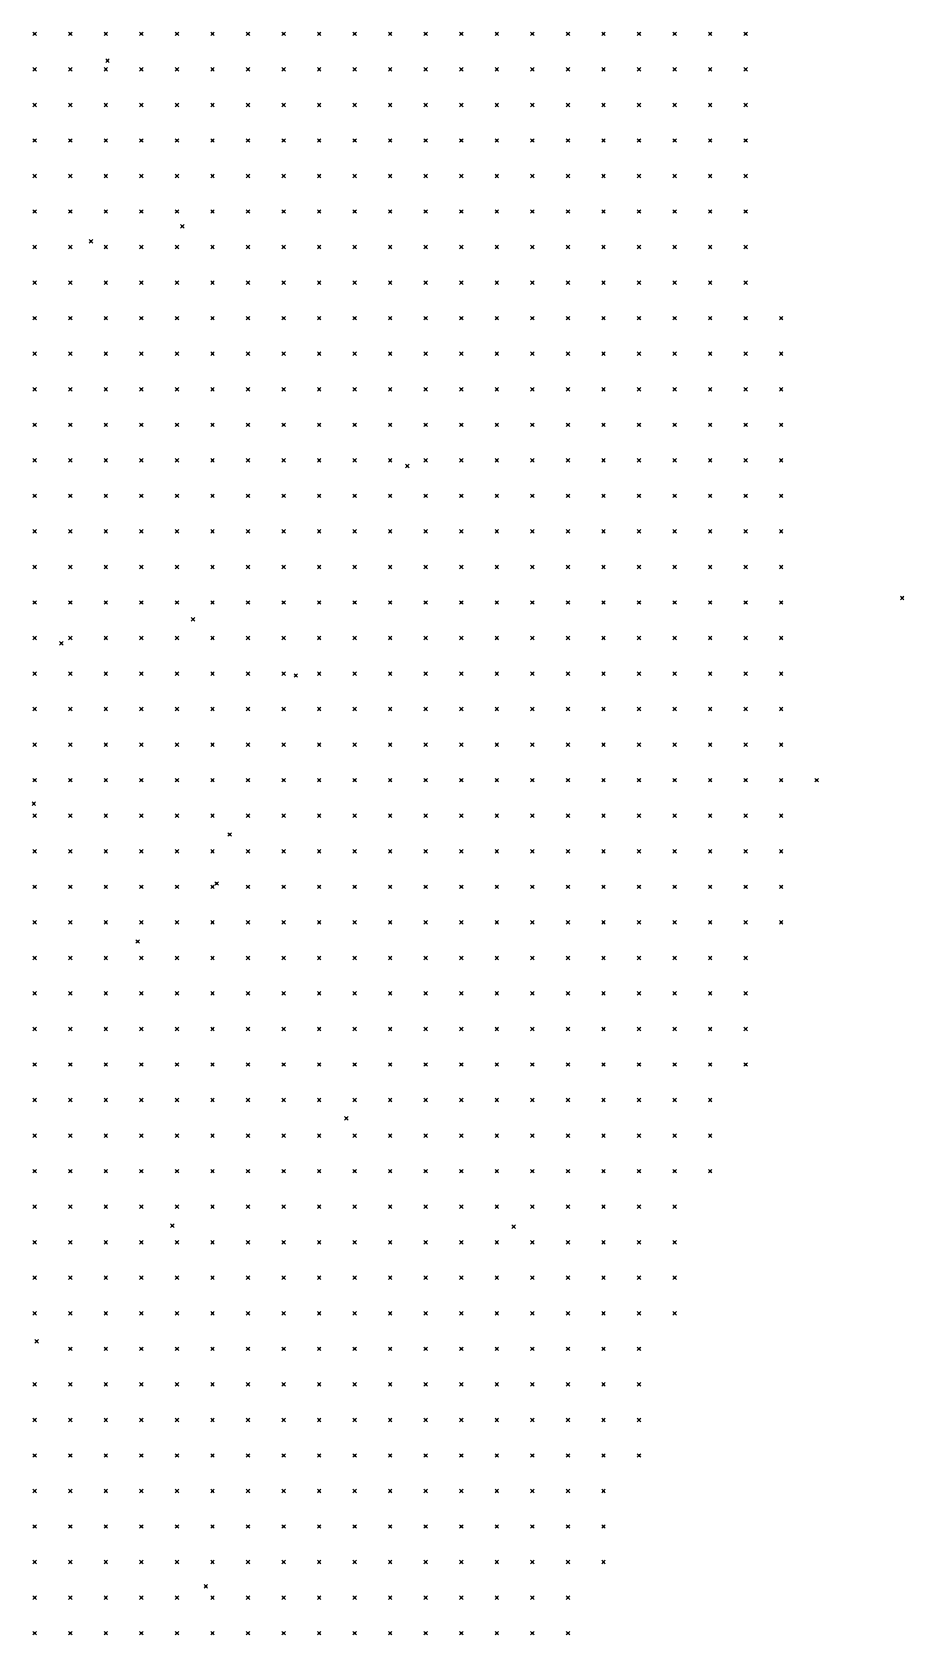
# Model space of a CAD drawing. Header units: metres. Extents: x 441556 to 446409, y 432338 to 461058.
# Drawn here: x 442421.7 to 442495.2, y 451125.2 to 451260.5 of the extents above; entities that cross this region are included whole.
import ezdxf

# ---------------------------------------------------------------- set-up
doc = ezdxf.new("R2010")
doc.units = ezdxf.units.M
doc.header["$MEASUREMENT"] = 0
doc.header["$PDMODE"] = 35
doc.header["$PDSIZE"] = 0.15
doc.layers.add('DTM-NOK-RevN_LIDAR_co_lidar', color=91, linetype='Continuous', lineweight=0)
doc.layers.add('DTM-NOK-RevN_RTK', color=32, linetype='Continuous', lineweight=0)

msp = doc.modelspace()

# ---------------------------------------------------------------- linework, layer by layer
at = {"layer": 'DTM-NOK-RevN_LIDAR_co_lidar'}
for p in [(442421.908, 451260.309, 358.703), (442424.907, 451260.309, 358.716), (442427.907, 451260.309, 359.445), (442430.906, 451260.309, 361.52), (442433.905, 451260.309, 364.403), (442436.905, 451260.309, 367.181), (442439.904, 451260.309, 370.185), (442442.903, 451260.309, 373.364), (442445.903, 451260.309, 376.29), (442448.902, 451260.309, 379.025), (442451.901, 451260.309, 381.508), (442454.901, 451260.309, 384.115), (442457.9, 451260.309, 387.043), (442460.9, 451260.309, 389.567), (442463.899, 451260.309, 392.464), (442466.898, 451260.309, 395.282), (442469.898, 451260.309, 398.309), (442472.897, 451260.309, 401.52), (442475.896, 451260.309, 405.18), (442478.896, 451260.309, 408.095), (442481.895, 451260.309, 411.456), (442421.908, 451257.31, 358.669), (442424.907, 451257.31, 358.759), (442427.907, 451257.31, 359.386), (442430.906, 451257.31, 361.22), (442433.905, 451257.31, 363.919), (442436.905, 451257.31, 366.8), (442439.904, 451257.31, 370.17), (442442.903, 451257.31, 373.484), (442445.903, 451257.31, 376.377), (442448.902, 451257.31, 379.321), (442451.901, 451257.31, 382.245), (442454.901, 451257.31, 385.27), (442457.9, 451257.31, 387.986), (442460.9, 451257.31, 390.913), (442463.899, 451257.31, 394.407), (442466.898, 451257.31, 397.481), (442469.898, 451257.31, 399.907), (442472.897, 451257.31, 402.626), (442475.896, 451257.31, 405.983), (442478.896, 451257.31, 409.384), (442481.895, 451257.31, 412.678), (442421.908, 451254.31, 358.659), (442424.907, 451254.31, 358.696), (442427.907, 451254.31, 359.383), (442430.906, 451254.31, 361.386), (442433.905, 451254.31, 364.314), (442436.905, 451254.31, 367.294), (442439.904, 451254.31, 370.297), (442442.903, 451254.31, 373.822), (442445.903, 451254.31, 377.556), (442448.902, 451254.31, 380.838), (442451.901, 451254.31, 383.775), (442454.901, 451254.31, 386.572), (442457.9, 451254.31, 389.402), (442460.9, 451254.31, 393.097), (442463.899, 451254.31, 396.98), (442466.898, 451254.31, 400.153), (442469.898, 451254.31, 402.308), (442472.897, 451254.31, 404.663), (442475.896, 451254.31, 407.834), (442478.896, 451254.31, 410.866), (442481.895, 451254.31, 413.353), (442421.908, 451251.311, 358.759), (442424.907, 451251.311, 358.774), (442427.907, 451251.311, 359.613), (442430.906, 451251.311, 362.115), (442433.905, 451251.311, 365.201), (442436.905, 451251.311, 367.962), (442439.904, 451251.311, 371.378), (442442.903, 451251.311, 375.483), (442445.903, 451251.311, 379.487), (442448.902, 451251.311, 382.878), (442451.901, 451251.311, 385.456), (442454.901, 451251.311, 388.106), (442457.9, 451251.311, 390.833), (442460.9, 451251.311, 394.504), (442463.899, 451251.311, 398.994), (442466.898, 451251.311, 402.168), (442469.898, 451251.311, 404.482), (442472.897, 451251.311, 406.849), (442475.896, 451251.311, 409.596), (442478.896, 451251.311, 412.517), (442481.895, 451251.311, 415.262), (442421.908, 451248.312, 358.82), (442424.907, 451248.312, 358.833), (442427.907, 451248.312, 359.68), (442430.906, 451248.312, 363.362), (442433.905, 451248.312, 366.92), (442436.905, 451248.312, 370.036), (442439.904, 451248.312, 374.062), (442442.903, 451248.312, 378.209), (442445.903, 451248.312, 381.594), (442448.902, 451248.312, 384.376), (442451.901, 451248.312, 386.832), (442454.901, 451248.312, 389.592), (442457.9, 451248.312, 392.664), (442460.9, 451248.312, 395.875), (442463.899, 451248.312, 400.047), (442466.898, 451248.312, 403.384), (442469.898, 451248.312, 405.994), (442472.897, 451248.312, 409.296), (442475.896, 451248.312, 411.944), (442478.896, 451248.312, 414.535), (442481.895, 451248.312, 417.47), (442421.908, 451245.312, 358.905), (442424.907, 451245.312, 358.981), (442427.907, 451245.312, 359.913), (442430.906, 451245.312, 363.918), (442433.905, 451245.312, 368.466), (442436.905, 451245.312, 372.327), (442439.904, 451245.312, 375.827), (442442.903, 451245.312, 379.066), (442445.903, 451245.312, 382.154), (442448.902, 451245.312, 385.109), (442451.901, 451245.312, 387.935), (442454.901, 451245.312, 390.765), (442457.9, 451245.312, 393.708), (442460.9, 451245.312, 396.89), (442463.899, 451245.312, 400.728), (442466.898, 451245.312, 404.118), (442469.898, 451245.312, 407.172), (442472.897, 451245.312, 411.227), (442475.896, 451245.312, 413.898), (442478.896, 451245.312, 416.415), (442481.895, 451245.312, 419.325), (442421.908, 451242.313, 359.001), (442424.907, 451242.313, 359.125), (442427.907, 451242.313, 360.777), (442430.906, 451242.313, 364.611), (442433.905, 451242.313, 369.106), (442436.905, 451242.313, 373.145), (442439.904, 451242.313, 376.458), (442442.903, 451242.313, 379.404), (442445.903, 451242.313, 382.381), (442448.902, 451242.313, 385.401), (442451.901, 451242.313, 388.448), (442454.901, 451242.313, 391.458), (442457.9, 451242.313, 394.523), (442460.9, 451242.313, 397.72), (442463.899, 451242.313, 400.897), (442466.898, 451242.313, 404.264), (442469.898, 451242.313, 407.387), (442472.897, 451242.313, 411.477), (442475.896, 451242.313, 414.372), (442478.896, 451242.313, 417.252), (442481.895, 451242.313, 420.156), (442421.908, 451239.314, 359.063), (442424.907, 451239.314, 359.26), (442427.907, 451239.314, 361.12), (442430.906, 451239.314, 364.422), (442433.905, 451239.314, 369.218), (442436.905, 451239.314, 373.801), (442439.904, 451239.314, 377.274), (442442.903, 451239.314, 380.271), (442445.903, 451239.314, 383.132), (442448.902, 451239.314, 385.963), (442451.901, 451239.314, 389.103), (442454.901, 451239.314, 392.497), (442457.9, 451239.314, 395.682), (442460.9, 451239.314, 398.629), (442463.899, 451239.314, 401.343), (442466.898, 451239.314, 404.458), (442469.898, 451239.314, 407.961), (442472.897, 451239.314, 411.503), (442475.896, 451239.314, 414.386), (442478.896, 451239.314, 417.279), (442481.895, 451239.314, 420.049), (442421.908, 451236.314, 359.038), (442424.907, 451236.314, 359.254), (442427.907, 451236.314, 361.004), (442430.906, 451236.314, 365.179), (442433.905, 451236.314, 370.183), (442436.905, 451236.314, 374.858), (442439.904, 451236.314, 378.771), (442442.903, 451236.314, 381.83), (442445.903, 451236.314, 384.447), (442448.902, 451236.314, 387.216), (442451.901, 451236.314, 390.387), (442454.901, 451236.314, 393.614), (442457.9, 451236.314, 396.555), (442460.9, 451236.314, 399.327), (442463.899, 451236.314, 402.003), (442466.898, 451236.314, 404.825), (442469.898, 451236.314, 408.294), (442472.897, 451236.314, 411.513), (442475.896, 451236.314, 414.3), (442478.896, 451236.314, 417.088), (442481.895, 451236.314, 419.679), (442484.894, 451236.314, 422.578), (442421.908, 451233.315, 359.051), (442424.907, 451233.315, 359.379), (442427.907, 451233.315, 362.017), (442430.906, 451233.315, 366.621), (442433.905, 451233.315, 371.79), (442436.905, 451233.315, 376.398), (442439.904, 451233.315, 380.19), (442442.903, 451233.315, 383.174), (442445.903, 451233.315, 385.676), (442448.902, 451233.315, 388.4), (442451.901, 451233.315, 391.42), (442454.901, 451233.315, 394.302), (442457.9, 451233.315, 397.011), (442460.9, 451233.315, 399.613), (442463.899, 451233.315, 402.252), (442466.898, 451233.315, 405.059), (442469.898, 451233.315, 408.368), (442472.897, 451233.315, 411.361), (442475.896, 451233.315, 414.244), (442478.896, 451233.315, 416.982), (442481.895, 451233.315, 419.651), (442484.894, 451233.315, 422.675), (442421.908, 451230.316, 359.179), (442424.907, 451230.316, 360.114), (442427.907, 451230.316, 363.635), (442430.906, 451230.316, 368.177), (442433.905, 451230.316, 373.166), (442436.905, 451230.316, 377.456), (442439.904, 451230.316, 380.71), (442442.903, 451230.316, 383.606), (442445.903, 451230.316, 386.341), (442448.902, 451230.316, 388.98), (442451.901, 451230.316, 391.763), (442454.901, 451230.316, 394.566), (442457.9, 451230.316, 397.246), (442460.9, 451230.316, 399.83), (442463.899, 451230.316, 402.5), (442466.898, 451230.316, 405.461), (442469.898, 451230.316, 408.394), (442472.897, 451230.316, 411.285), (442475.896, 451230.316, 414.235), (442478.896, 451230.316, 417.664), (442481.895, 451230.316, 420.794), (442484.894, 451230.316, 424.066), (442421.908, 451227.316, 359.254), (442424.907, 451227.316, 360.276), (442427.907, 451227.316, 364.518), (442430.906, 451227.316, 369.841), (442433.905, 451227.316, 374.285), (442436.905, 451227.316, 377.712), (442439.904, 451227.316, 380.659), (442442.903, 451227.316, 383.586), (442445.903, 451227.316, 386.413), (442448.902, 451227.316, 389.089), (442451.901, 451227.316, 391.931), (442454.901, 451227.316, 394.826), (442457.9, 451227.316, 397.634), (442460.9, 451227.316, 400.298), (442463.899, 451227.316, 403.034), (442466.898, 451227.316, 405.958), (442469.898, 451227.316, 408.699), (442472.897, 451227.316, 411.599), (442475.896, 451227.316, 414.78), (442478.896, 451227.316, 419.431), (442481.895, 451227.316, 422.803), (442484.894, 451227.316, 426.35), (442421.908, 451224.317, 359.213), (442424.907, 451224.317, 360.016), (442427.907, 451224.317, 364.194), (442430.906, 451224.317, 369.983), (442433.905, 451224.317, 374.275), (442436.905, 451224.317, 377.27), (442439.904, 451224.317, 380.278), (442442.903, 451224.317, 383.401), (442445.903, 451224.317, 386.296), (442448.902, 451224.317, 389.143), (442451.901, 451224.317, 392.212), (442454.901, 451224.317, 395.339), (442457.9, 451224.317, 398.313), (442460.9, 451224.317, 400.989), (442463.899, 451224.317, 403.773), (442466.898, 451224.317, 406.701), (442469.898, 451224.317, 410.058), (442472.897, 451224.317, 413.145), (442475.896, 451224.317, 415.87), (442478.896, 451224.317, 422.913), (442481.895, 451224.317, 425.811), (442484.894, 451224.317, 429.436), (442421.908, 451221.318, 359.206), (442424.907, 451221.318, 360.311), (442427.907, 451221.318, 363.876), (442430.906, 451221.318, 368.672), (442433.905, 451221.318, 372.753), (442436.905, 451221.318, 376.073), (442439.904, 451221.318, 379.467), (442442.903, 451221.318, 383.019), (442445.903, 451221.318, 386.321), (442448.902, 451221.318, 389.331), (442451.901, 451221.318, 392.377), (442454.901, 451221.318, 395.692), (442457.9, 451221.318, 399.057), (442460.9, 451221.318, 402.163), (442463.899, 451221.318, 405.182), (442466.898, 451221.318, 408.17), (442469.898, 451221.318, 412.23), (442472.897, 451221.318, 414.809), (442475.896, 451221.318, 418.831), (442478.896, 451221.318, 425.836), (442481.895, 451221.318, 428.526), (442484.894, 451221.318, 431.912), (442421.908, 451218.318, 359.334), (442424.907, 451218.318, 360.623), (442427.907, 451218.318, 364.18), (442430.906, 451218.318, 367.884), (442433.905, 451218.318, 371.4), (442436.905, 451218.318, 374.949), (442439.904, 451218.318, 378.64), (442442.903, 451218.318, 382.468), (442445.903, 451218.318, 386.156), (442448.902, 451218.318, 389.453), (442451.901, 451218.318, 392.451), (442454.901, 451218.318, 395.723), (442457.9, 451218.318, 399.573), (442460.9, 451218.318, 403.559), (442463.899, 451218.318, 406.601), (442466.898, 451218.318, 409.464), (442469.898, 451218.318, 413.214), (442472.897, 451218.318, 415.543), (442475.896, 451218.318, 421.59), (442478.896, 451218.318, 425.199), (442481.895, 451218.318, 428.383), (442484.894, 451218.318, 431.759), (442421.908, 451215.319, 359.474), (442424.907, 451215.319, 360.689), (442427.907, 451215.319, 364.111), (442430.906, 451215.319, 367.636), (442433.905, 451215.319, 370.947), (442436.905, 451215.319, 374.345), (442439.904, 451215.319, 377.765), (442442.903, 451215.319, 381.404), (442445.903, 451215.319, 385.403), (442448.902, 451215.319, 389.187), (442451.901, 451215.319, 392.365), (442454.901, 451215.319, 395.618), (442457.9, 451215.319, 399.409), (442460.9, 451215.319, 403.693), (442463.899, 451215.319, 406.386), (442466.898, 451215.319, 409.162), (442469.898, 451215.319, 412.148), (442472.897, 451215.319, 415.965), (442475.896, 451215.319, 419.838), (442478.896, 451215.319, 423.313), (442481.895, 451215.319, 426.567), (442484.894, 451215.319, 430.772), (442421.908, 451212.32, 359.493), (442424.907, 451212.32, 360.508), (442427.907, 451212.32, 364.36), (442430.906, 451212.32, 367.729), (442433.905, 451212.32, 370.472), (442436.905, 451212.32, 373.518), (442439.904, 451212.32, 376.739), (442442.903, 451212.32, 380.316), (442445.903, 451212.32, 384.471), (442448.902, 451212.32, 388.461), (442451.901, 451212.32, 391.739), (442454.901, 451212.32, 394.956), (442457.9, 451212.32, 398.507), (442460.9, 451212.32, 402.369), (442463.899, 451212.32, 405.179), (442466.898, 451212.32, 407.761), (442469.898, 451212.32, 410.842), (442472.897, 451212.32, 414.211), (442475.896, 451212.32, 418.532), (442478.896, 451212.32, 422.017), (442481.895, 451212.32, 425.323), (442484.894, 451212.32, 430.117), (442421.908, 451209.32, 359.723), (442424.907, 451209.32, 360.906), (442427.907, 451209.32, 363.642), (442430.906, 451209.32, 366.732), (442433.905, 451209.32, 369.7), (442436.905, 451209.32, 373.123), (442439.904, 451209.32, 376.791), (442442.903, 451209.32, 380.35), (442445.903, 451209.32, 384.177), (442448.902, 451209.32, 388.045), (442451.901, 451209.32, 391.343), (442454.901, 451209.32, 394.501), (442457.9, 451209.32, 397.707), (442460.9, 451209.32, 401.11), (442463.899, 451209.32, 403.887), (442466.898, 451209.32, 406.75), (442469.898, 451209.32, 409.807), (442472.897, 451209.32, 413.42), (442475.896, 451209.32, 417.605), (442478.896, 451209.32, 421.676), (442481.895, 451209.32, 425.416), (442484.894, 451209.32, 430.068), (442421.908, 451206.321, 359.986), (442424.907, 451206.321, 360.779), (442427.907, 451206.321, 363.087), (442430.906, 451206.321, 366.242), (442433.905, 451206.321, 369.593), (442436.905, 451206.321, 373.368), (442439.904, 451206.321, 377.439), (442442.903, 451206.321, 381.349), (442445.903, 451206.321, 384.879), (442448.902, 451206.321, 388.045), (442451.901, 451206.321, 391.123), (442454.901, 451206.321, 394.376), (442457.9, 451206.321, 397.535), (442460.9, 451206.321, 400.474), (442463.899, 451206.321, 403.272), (442466.898, 451206.321, 406.315), (442469.898, 451206.321, 409.533), (442472.897, 451206.321, 414.389), (442475.896, 451206.321, 418.676), (442478.896, 451206.321, 422.421), (442481.895, 451206.321, 426.494), (442484.894, 451206.321, 430.843), (442421.908, 451203.322, 360.053), (442424.907, 451203.322, 361.26), (442427.907, 451203.322, 363.643), (442430.906, 451203.322, 366.567), (442433.905, 451203.322, 369.543), (442436.905, 451203.322, 373.254), (442439.904, 451203.322, 378.125), (442442.903, 451203.322, 382.376), (442445.903, 451203.322, 385.446), (442448.902, 451203.322, 388.606), (442451.901, 451203.322, 391.813), (442454.901, 451203.322, 394.956), (442457.9, 451203.322, 397.894), (442460.9, 451203.322, 400.648), (442463.899, 451203.322, 403.479), (442466.898, 451203.322, 406.729), (442469.898, 451203.322, 410.489), (442472.897, 451203.322, 414.478), (442475.896, 451203.322, 419.072), (442478.896, 451203.322, 424.578), (442481.895, 451203.322, 428.266), (442484.894, 451203.322, 431.87), (442421.908, 451200.322, 360.192), (442424.907, 451200.322, 361.84), (442427.907, 451200.322, 364.739), (442430.906, 451200.322, 367.429), (442433.905, 451200.322, 370.24), (442436.905, 451200.322, 373.912), (442439.904, 451200.322, 378.351), (442442.903, 451200.322, 382.708), (442445.903, 451200.322, 386.43), (442448.902, 451200.322, 389.71), (442451.901, 451200.322, 392.974), (442454.901, 451200.322, 396.345), (442457.9, 451200.322, 399.127), (442460.9, 451200.322, 401.766), (442463.899, 451200.322, 404.8), (442466.898, 451200.322, 408.165), (442469.898, 451200.322, 412.165), (442472.897, 451200.322, 415.696), (442475.896, 451200.322, 419.977), (442478.896, 451200.322, 425.854), (442481.895, 451200.322, 430.117), (442484.894, 451200.322, 433.689), (442421.908, 451197.323, 360.509), (442424.907, 451197.323, 362.83), (442427.907, 451197.323, 365.392), (442430.906, 451197.323, 367.998), (442433.905, 451197.323, 370.761), (442436.905, 451197.323, 374.281), (442439.904, 451197.323, 378.299), (442442.903, 451197.323, 382.659), (442445.903, 451197.323, 387.327), (442448.902, 451197.323, 391.142), (442451.901, 451197.323, 393.953), (442454.901, 451197.323, 397.281), (442457.9, 451197.323, 400.524), (442460.9, 451197.323, 403.094), (442463.899, 451197.323, 405.912), (442466.898, 451197.323, 409.775), (442469.898, 451197.323, 413.242), (442472.897, 451197.323, 416.876), (442475.896, 451197.323, 421.719), (442478.896, 451197.323, 425.994), (442481.895, 451197.323, 430.959), (442484.894, 451197.323, 435.768), (442487.894, 451197.323, 439.585), (442421.908, 451194.324, 361.057), (442424.907, 451194.324, 363.416), (442427.907, 451194.324, 365.801), (442430.906, 451194.324, 368.164), (442433.905, 451194.324, 370.555), (442436.905, 451194.324, 373.607), (442439.904, 451194.324, 378.44), (442442.903, 451194.324, 384.79), (442445.903, 451194.324, 390.072), (442448.902, 451194.324, 393.182), (442451.901, 451194.324, 395.94), (442454.901, 451194.324, 399.015), (442457.9, 451194.324, 402.071), (442460.9, 451194.324, 404.548), (442463.899, 451194.324, 407.217), (442466.898, 451194.324, 410.648), (442469.898, 451194.324, 414.542), (442472.897, 451194.324, 419.141), (442475.896, 451194.324, 423.183), (442478.896, 451194.324, 427.939), (442481.895, 451194.324, 435.155), (442484.894, 451194.324, 439.333), (442421.908, 451191.324, 360.969), (442424.907, 451191.324, 363.26), (442427.907, 451191.324, 365.617), (442430.906, 451191.324, 367.844), (442433.905, 451191.324, 370.545), (442436.905, 451191.324, 374.574), (442439.904, 451191.324, 382.766), (442442.903, 451191.324, 389.712), (442445.903, 451191.324, 392.303), (442448.902, 451191.324, 395.014), (442451.901, 451191.324, 397.793), (442454.901, 451191.324, 400.785), (442457.9, 451191.324, 403.759), (442460.9, 451191.324, 406.646), (442463.899, 451191.324, 411.638), (442466.898, 451191.324, 414.33), (442469.898, 451191.324, 418.137), (442472.897, 451191.324, 422.9), (442475.896, 451191.324, 428.313), (442478.896, 451191.324, 433.527), (442481.895, 451191.324, 437.696), (442484.894, 451191.324, 440.965), (442421.908, 451188.325, 360.589), (442424.907, 451188.325, 362.436), (442427.907, 451188.325, 364.856), (442430.906, 451188.325, 368.087), (442433.905, 451188.325, 372.905), (442436.905, 451188.325, 380.569), (442439.904, 451188.325, 387.861), (442442.903, 451188.325, 391.79), (442445.903, 451188.325, 394.427), (442448.902, 451188.325, 397.732), (442451.901, 451188.325, 401.61), (442454.901, 451188.325, 406.229), (442457.9, 451188.325, 410.4), (442460.9, 451188.325, 415.548), (442463.899, 451188.325, 417.749), (442466.898, 451188.325, 419.485), (442469.898, 451188.325, 421.156), (442472.897, 451188.325, 425.597), (442475.896, 451188.325, 431.227), (442478.896, 451188.325, 435.776), (442481.895, 451188.325, 439.416), (442484.894, 451188.325, 442.205), (442421.908, 451185.326, 360.219), (442424.907, 451185.326, 361.693), (442427.907, 451185.326, 364.959), (442430.906, 451185.326, 369.705), (442433.905, 451185.326, 375.364), (442436.905, 451185.326, 382.76), (442439.904, 451185.326, 388.834), (442442.903, 451185.326, 392.661), (442445.903, 451185.326, 397.202), (442448.902, 451185.326, 402.319), (442451.901, 451185.326, 406.861), (442454.901, 451185.326, 411.666), (442457.9, 451185.326, 415.357), (442460.9, 451185.326, 418.731), (442463.899, 451185.326, 420.809), (442466.898, 451185.326, 422.808), (442469.898, 451185.326, 425.032), (442472.897, 451185.326, 428.965), (442475.896, 451185.326, 433.45), (442478.896, 451185.326, 437.309), (442481.895, 451185.326, 440.316), (442484.894, 451185.326, 443.206), (442421.908, 451182.326, 360.391), (442424.907, 451182.326, 362.346), (442427.907, 451182.326, 367.155), (442430.906, 451182.326, 372.225), (442433.905, 451182.326, 377.359), (442436.905, 451182.326, 382.759), (442439.904, 451182.326, 387.837), (442442.903, 451182.326, 393.53), (442445.903, 451182.326, 399.532), (442448.902, 451182.326, 404.072), (442451.901, 451182.326, 407.749), (442454.901, 451182.326, 411.777), (442457.9, 451182.326, 415.873), (442460.9, 451182.326, 418.992), (442463.899, 451182.326, 421.745), (442466.898, 451182.326, 424.553), (442469.898, 451182.326, 427.707), (442472.897, 451182.326, 430.899), (442475.896, 451182.326, 434.54), (442478.896, 451182.326, 437.566), (442481.895, 451182.326, 440.345), (442421.908, 451179.327, 360.999), (442424.907, 451179.327, 363.377), (442427.907, 451179.327, 368.027), (442430.906, 451179.327, 373.16), (442433.905, 451179.327, 377.557), (442436.905, 451179.327, 382.187), (442439.904, 451179.327, 388.602), (442442.903, 451179.327, 395.44), (442445.903, 451179.327, 400.472), (442448.902, 451179.327, 403.967), (442451.901, 451179.327, 407.548), (442454.901, 451179.327, 411.792), (442457.9, 451179.327, 415.244), (442460.9, 451179.327, 418.281), (442463.899, 451179.327, 421.656), (442466.898, 451179.327, 425.231), (442469.898, 451179.327, 428.269), (442472.897, 451179.327, 431.412), (442475.896, 451179.327, 434.545), (442478.896, 451179.327, 437.184), (442481.895, 451179.327, 440.007), (442421.908, 451176.328, 361.46), (442424.907, 451176.328, 364.079), (442427.907, 451176.328, 368.344), (442430.906, 451176.328, 373.22), (442433.905, 451176.328, 377.341), (442436.905, 451176.328, 382.195), (442439.904, 451176.328, 388.402), (442442.903, 451176.328, 394.822), (442445.903, 451176.328, 399.553), (442448.902, 451176.328, 402.617), (442451.901, 451176.328, 406.611), (442454.901, 451176.328, 411.028), (442457.9, 451176.328, 413.729), (442460.9, 451176.328, 417.042), (442463.899, 451176.328, 421.194), (442466.898, 451176.328, 424.809), (442469.898, 451176.328, 427.846), (442472.897, 451176.328, 430.984), (442475.896, 451176.328, 433.972), (442478.896, 451176.328, 436.909), (442481.895, 451176.328, 439.713), (442421.908, 451173.328, 362.109), (442424.907, 451173.328, 365.027), (442427.907, 451173.328, 368.58), (442430.906, 451173.328, 372.45), (442433.905, 451173.328, 377.248), (442436.905, 451173.328, 382.998), (442439.904, 451173.328, 388.372), (442442.903, 451173.328, 393.241), (442445.903, 451173.328, 397.426), (442448.902, 451173.328, 401.392), (442451.901, 451173.328, 406.021), (442454.901, 451173.328, 409.183), (442457.9, 451173.328, 412.02), (442460.9, 451173.328, 416.286), (442463.899, 451173.328, 420.542), (442466.898, 451173.328, 424.757), (442469.898, 451173.328, 427.87), (442472.897, 451173.328, 430.88), (442475.896, 451173.328, 433.875), (442478.896, 451173.328, 436.847), (442481.895, 451173.328, 439.617), (442421.908, 451170.329, 362.767), (442424.907, 451170.329, 365.357), (442427.907, 451170.329, 368.533), (442430.906, 451170.329, 372.039), (442433.905, 451170.329, 377.226), (442436.905, 451170.329, 382.943), (442439.904, 451170.329, 387.612), (442442.903, 451170.329, 391.66), (442445.903, 451170.329, 395.224), (442448.902, 451170.329, 399.231), (442451.901, 451170.329, 404.113), (442454.901, 451170.329, 407.155), (442457.9, 451170.329, 410.402), (442460.9, 451170.329, 415.504), (442463.899, 451170.329, 420.365), (442466.898, 451170.329, 425.113), (442469.898, 451170.329, 428.088), (442472.897, 451170.329, 431.114), (442475.896, 451170.329, 434.117), (442478.896, 451170.329, 437.105), (442421.908, 451167.329, 363.389), (442424.907, 451167.329, 366.041), (442427.907, 451167.329, 369.412), (442430.906, 451167.329, 373.574), (442433.905, 451167.329, 378.038), (442436.905, 451167.329, 382.33), (442439.904, 451167.329, 386.244), (442442.903, 451167.329, 390.024), (442445.903, 451167.329, 393.595), (442448.902, 451167.329, 397.515), (442451.901, 451167.329, 401.97), (442454.901, 451167.329, 405.273), (442457.9, 451167.329, 409.2), (442460.9, 451167.329, 415.209), (442463.899, 451167.329, 420.775), (442466.898, 451167.329, 424.931), (442469.898, 451167.329, 428.04), (442472.897, 451167.329, 431.261), (442475.896, 451167.329, 434.61), (442478.896, 451167.329, 437.828), (442421.908, 451164.33, 364.566), (442424.907, 451164.33, 368.024), (442427.907, 451164.33, 371.535), (442430.906, 451164.33, 375.843), (442433.905, 451164.33, 379.591), (442436.905, 451164.33, 382.638), (442439.904, 451164.33, 385.579), (442442.903, 451164.33, 388.826), (442445.903, 451164.33, 392.624), (442448.902, 451164.33, 396.641), (442451.901, 451164.33, 400.269), (442454.901, 451164.33, 403.751), (442457.9, 451164.33, 408.376), (442460.9, 451164.33, 414.036), (442463.899, 451164.33, 420.18), (442466.898, 451164.33, 424.82), (442469.898, 451164.33, 428.27), (442472.897, 451164.33, 431.611), (442475.896, 451164.33, 435.275), (442478.896, 451164.33, 438.704), (442421.908, 451161.331, 367.086), (442424.907, 451161.331, 372.21), (442427.907, 451161.331, 376.194), (442430.906, 451161.331, 380.282), (442433.905, 451161.331, 383.122), (442436.905, 451161.331, 384.992), (442439.904, 451161.331, 386.876), (442442.903, 451161.331, 389.154), (442445.903, 451161.331, 392.302), (442448.902, 451161.331, 395.958), (442451.901, 451161.331, 399.393), (442454.901, 451161.331, 403.072), (442457.9, 451161.331, 407.432), (442460.9, 451161.331, 412.571), (442463.899, 451161.331, 420.102), (442466.898, 451161.331, 425.746), (442469.898, 451161.331, 429.49), (442472.897, 451161.331, 432.907), (442475.896, 451161.331, 436.254), (442421.908, 451158.331, 370.638), (442424.907, 451158.331, 376.804), (442427.907, 451158.331, 382.131), (442430.906, 451158.331, 386.326), (442433.905, 451158.331, 388.374), (442436.905, 451158.331, 389.57), (442439.904, 451158.331, 390.726), (442442.903, 451158.331, 391.814), (442445.903, 451158.331, 393.689), (442448.902, 451158.331, 397.116), (442451.901, 451158.331, 401.409), (442454.901, 451158.331, 405.202), (442457.9, 451158.331, 409.491), (442460.9, 451158.331, 415.65), (442463.899, 451158.331, 422.214), (442466.898, 451158.331, 427.425), (442469.898, 451158.331, 431.325), (442472.897, 451158.331, 434.586), (442475.896, 451158.331, 437.685), (442421.908, 451155.332, 373.665), (442424.907, 451155.332, 381.184), (442427.907, 451155.332, 387.497), (442430.906, 451155.332, 391.233), (442433.905, 451155.332, 393.064), (442436.905, 451155.332, 394.255), (442439.904, 451155.332, 395.001), (442442.903, 451155.332, 395.477), (442445.903, 451155.332, 396.92), (442448.902, 451155.332, 400.853), (442451.901, 451155.332, 406.223), (442454.901, 451155.332, 410.122), (442457.9, 451155.332, 414.636), (442460.9, 451155.332, 420.62), (442463.899, 451155.332, 424.449), (442466.898, 451155.332, 428.905), (442469.898, 451155.332, 432.889), (442472.897, 451155.332, 435.909), (442475.896, 451155.332, 439.348), (442421.908, 451152.333, 375.963), (442424.907, 451152.333, 386.897), (442427.907, 451152.333, 392.987), (442430.906, 451152.333, 395.482), (442433.905, 451152.333, 396.691), (442436.905, 451152.333, 397.351), (442439.904, 451152.333, 398.358), (442442.903, 451152.333, 399.686), (442445.903, 451152.333, 401.625), (442448.902, 451152.333, 405.373), (442451.901, 451152.333, 410.097), (442454.901, 451152.333, 413.695), (442457.9, 451152.333, 417.325), (442460.9, 451152.333, 421.439), (442463.899, 451152.333, 425.751), (442466.898, 451152.333, 430.05), (442469.898, 451152.333, 433.897), (442472.897, 451152.333, 436.98), (442475.896, 451152.333, 440.861), (442424.907, 451149.333, 391.527), (442427.907, 451149.333, 396.731), (442430.906, 451149.333, 398.534), (442433.905, 451149.333, 399.426), (442436.905, 451149.333, 400.229), (442439.904, 451149.333, 402.774), (442442.903, 451149.333, 405.729), (442445.903, 451149.333, 407.665), (442448.902, 451149.333, 409.617), (442451.901, 451149.333, 411.918), (442454.901, 451149.333, 414.811), (442457.9, 451149.333, 417.927), (442460.9, 451149.333, 422.078), (442463.899, 451149.333, 427.084), (442466.898, 451149.333, 431.142), (442469.898, 451149.333, 434.527), (442472.897, 451149.333, 437.474), (442421.908, 451146.334, 388.114), (442424.907, 451146.334, 394.75), (442427.907, 451146.334, 398.334), (442430.906, 451146.334, 400.531), (442433.905, 451146.334, 401.949), (442436.905, 451146.334, 403.596), (442439.904, 451146.334, 407.104), (442442.903, 451146.334, 410.385), (442445.903, 451146.334, 411.688), (442448.902, 451146.334, 412.896), (442451.901, 451146.334, 414.762), (442454.901, 451146.334, 416.955), (442457.9, 451146.334, 419.741), (442460.9, 451146.334, 423.803), (442463.899, 451146.334, 427.964), (442466.898, 451146.334, 431.453), (442469.898, 451146.334, 434.915), (442472.897, 451146.334, 437.736), (442421.908, 451143.335, 391.313), (442424.907, 451143.335, 396.196), (442427.907, 451143.335, 399.375), (442430.906, 451143.335, 402.07), (442433.905, 451143.335, 404.628), (442436.905, 451143.335, 407.442), (442439.904, 451143.335, 410.421), (442442.903, 451143.335, 412.862), (442445.903, 451143.335, 414.604), (442448.902, 451143.335, 416.207), (442451.901, 451143.335, 418.039), (442454.901, 451143.335, 420.358), (442457.9, 451143.335, 423.313), (442460.9, 451143.335, 426.523), (442463.899, 451143.335, 428.834), (442466.898, 451143.335, 431.568), (442469.898, 451143.335, 434.633), (442472.897, 451143.335, 437.503), (442421.908, 451140.335, 392.279), (442424.907, 451140.335, 396.227), (442427.907, 451140.335, 399.749), (442430.906, 451140.335, 402.738), (442433.905, 451140.335, 405.499), (442436.905, 451140.335, 408.49), (442439.904, 451140.335, 411.448), (442442.903, 451140.335, 414.287), (442445.903, 451140.335, 416.936), (442448.902, 451140.335, 419.076), (442451.901, 451140.335, 421.152), (442454.901, 451140.335, 423.813), (442457.9, 451140.335, 426.619), (442460.9, 451140.335, 428.874), (442463.899, 451140.335, 430.155), (442466.898, 451140.335, 431.902), (442469.898, 451140.335, 434.038), (442472.897, 451140.335, 436.589), (442421.908, 451137.336, 391.992), (442424.907, 451137.336, 395.805), (442427.907, 451137.336, 399.876), (442430.906, 451137.336, 403.245), (442433.905, 451137.336, 406.161), (442436.905, 451137.336, 409.153), (442439.904, 451137.336, 412.388), (442442.903, 451137.336, 415.485), (442445.903, 451137.336, 418.442), (442448.902, 451137.336, 421.488), (442451.901, 451137.336, 424.253), (442454.901, 451137.336, 426.848), (442457.9, 451137.336, 429.479), (442460.9, 451137.336, 431.388), (442463.899, 451137.336, 432.763), (442466.898, 451137.336, 434.058), (442469.898, 451137.336, 435.437), (442421.908, 451134.337, 390.719), (442424.907, 451134.337, 394.293), (442427.907, 451134.337, 399.424), (442430.906, 451134.337, 404.179), (442433.905, 451134.337, 407.289), (442436.905, 451134.337, 410.172), (442439.904, 451134.337, 413.553), (442442.903, 451134.337, 416.741), (442445.903, 451134.337, 419.861), (442448.902, 451134.337, 423.176), (442451.901, 451134.337, 426.247), (442454.901, 451134.337, 429.271), (442457.9, 451134.337, 431.88), (442460.9, 451134.337, 433.863), (442463.899, 451134.337, 435.125), (442466.898, 451134.337, 436.213), (442469.898, 451134.337, 437.976), (442421.908, 451131.337, 390.089), (442424.907, 451131.337, 395.174), (442427.907, 451131.337, 401.518), (442430.906, 451131.337, 406.35), (442433.905, 451131.337, 408.958), (442436.905, 451131.337, 411.342), (442439.904, 451131.337, 414.318), (442442.903, 451131.337, 417.829), (442445.903, 451131.337, 421.376), (442448.902, 451131.337, 424.488), (442451.901, 451131.337, 427.691), (442454.901, 451131.337, 430.937), (442457.9, 451131.337, 434.04), (442460.9, 451131.337, 437.195), (442463.899, 451131.337, 439.572), (442466.898, 451131.337, 440.424), (442469.898, 451131.337, 441.771), (442421.908, 451128.338, 393.414), (442424.907, 451128.338, 400.086), (442427.907, 451128.338, 404.997), (442430.906, 451128.338, 408.425), (442433.905, 451128.338, 410.826), (442436.905, 451128.338, 413.026), (442439.904, 451128.338, 415.838), (442442.903, 451128.338, 419.166), (442445.903, 451128.338, 422.533), (442448.902, 451128.338, 425.515), (442451.901, 451128.338, 428.434), (442454.901, 451128.338, 432.638), (442457.9, 451128.338, 437.853), (442460.9, 451128.338, 440.809), (442463.899, 451128.338, 443.064), (442466.898, 451128.338, 444.871), (442421.908, 451125.339, 398.692), (442424.907, 451125.339, 403.242), (442427.907, 451125.339, 406.685), (442430.906, 451125.339, 409.759), (442433.905, 451125.339, 412.66), (442436.905, 451125.339, 415.15), (442439.904, 451125.339, 417.811), (442442.903, 451125.339, 420.896), (442445.903, 451125.339, 423.873), (442448.902, 451125.339, 426.628), (442451.901, 451125.339, 430.158), (442454.901, 451125.339, 435.558), (442457.9, 451125.339, 440.985), (442460.9, 451125.339, 443.341), (442463.899, 451125.339, 446.097), (442466.898, 451125.339, 448.078)]:
    msp.add_point(p, dxfattribs=at)
at = {"layer": 'DTM-NOK-RevN_RTK'}
for p in [(442428.045, 451258.038, 359.26), (442434.355, 451244.065, 370.518), (442426.647, 451242.807, 359.452), (442453.336, 451223.832, 394.572), (442495.1, 451212.701, 444.672), (442435.26, 451210.897, 371.562), (442424.15, 451208.879, 360.414), (442443.932, 451206.154, 383.11), (442421.829, 451195.334, 361.327), (442438.346, 451192.743, 381.44), (442437.256, 451188.606, 388.19), (442430.583, 451183.712, 373.521), (442448.2, 451168.794, 397.737), (442433.508, 451159.725, 387.709), (442462.317, 451159.642, 417.969), (442422.07, 451149.976, 391.013), (442436.339, 451129.289, 412.632)]:
    msp.add_point(p, dxfattribs=at)

doc.saveas('drawing.dxf')
